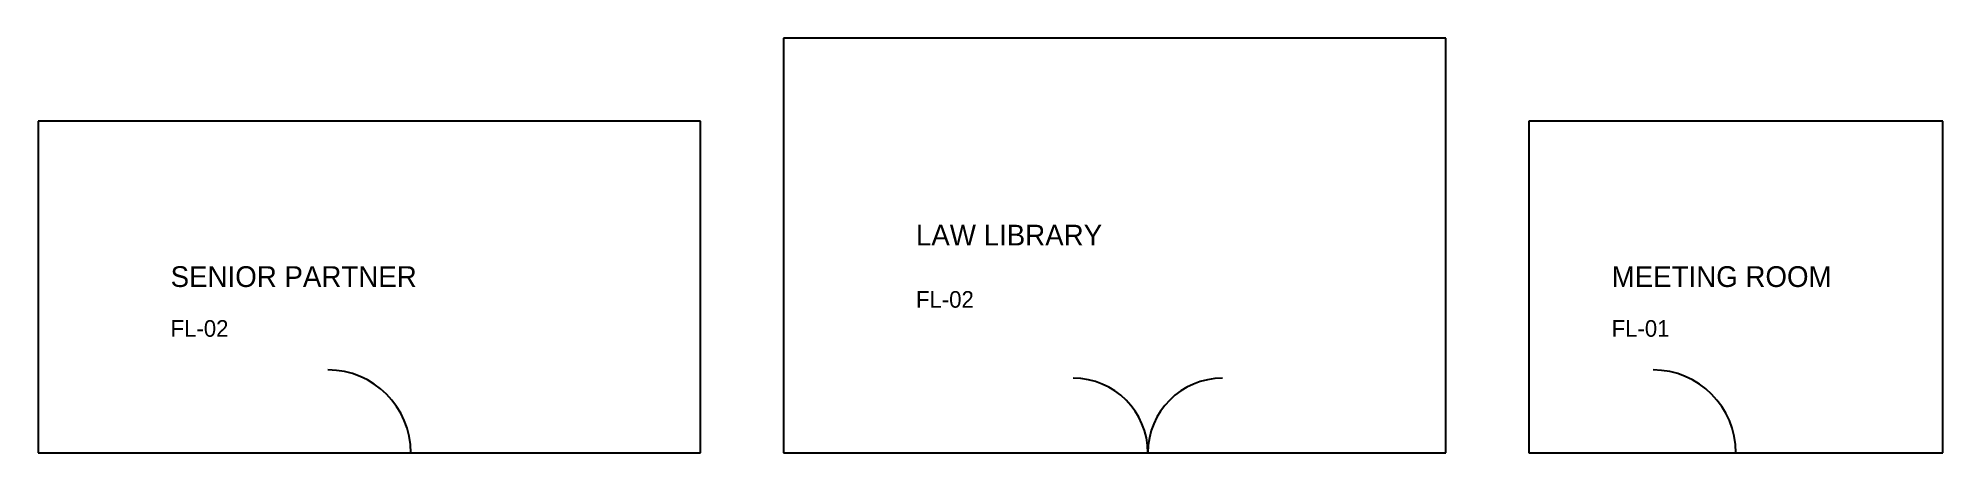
# Model space of a CAD drawing. Header units: millimetres. Extents: x 0 to 23000, y 0 to 5000.
import ezdxf

# ---------------------------------------------------------------- set-up
doc = ezdxf.new("R2010")
doc.units = ezdxf.units.MM

# ---------------------------------------------------------------- blocks, each defined once
blk = doc.blocks.new('DOOR_SINGLE_1000')
blk.add_line((0, 0), (1000, 0))
blk.add_arc((0, 0), 1000, 0, 90)
blk = doc.blocks.new('DOOR_DOUBLE_1800')
blk.add_line((0, 0), (1800, 0))
for centre, start, end in [((0, 0), 0, 90), ((1800, 0), 90, 180)]:
    blk.add_arc(centre, 900, start, end)

msp = doc.modelspace()

# ---------------------------------------------------------------- linework, layer by layer
at = {"layer": 'WALLS'}
for p, q in [((17000, 5000), (9000, 5000)), ((9000, 5000), (9000, 0)), ((17000, 0), (17000, 5000)), ((8000, 4000), (0, 4000)), ((0, 4000), (0, 0)), ((8000, 0), (8000, 4000)), ((23000, 4000), (18000, 4000)), ((18000, 4000), (18000, 0)), ((23000, 0), (23000, 4000)), ((0, 0), (8000, 0)), ((9000, 0), (17000, 0)), ((18000, 0), (23000, 0))]:
    msp.add_line(p, q, dxfattribs=at)

# ---------------------------------------------------------------- block references
at = {"layer": 'DOORS'}
for name, p in [('DOOR_SINGLE_1000', (3500, 0)), ('DOOR_SINGLE_1000', (19500, 0)), ('DOOR_DOUBLE_1800', (12500, 0))]:
    msp.add_blockref(name, p, dxfattribs=at)

# ---------------------------------------------------------------- texts
at = {"layer": 'FINISHES'}
for s, p in [('FL-02', (10600, 1750)), ('FL-02', (1600, 1400)), ('FL-01', (19000, 1400))]:
    msp.add_text(s, height=200, dxfattribs=at).set_placement(p)
at = {"layer": 'ROOM_NAMES'}
for s, p in [('LAW LIBRARY', (10600, 2500)), ('SENIOR PARTNER', (1600, 2000)), ('MEETING ROOM', (19000, 2000))]:
    msp.add_text(s, height=250, dxfattribs=at).set_placement(p)

doc.saveas('drawing.dxf')
